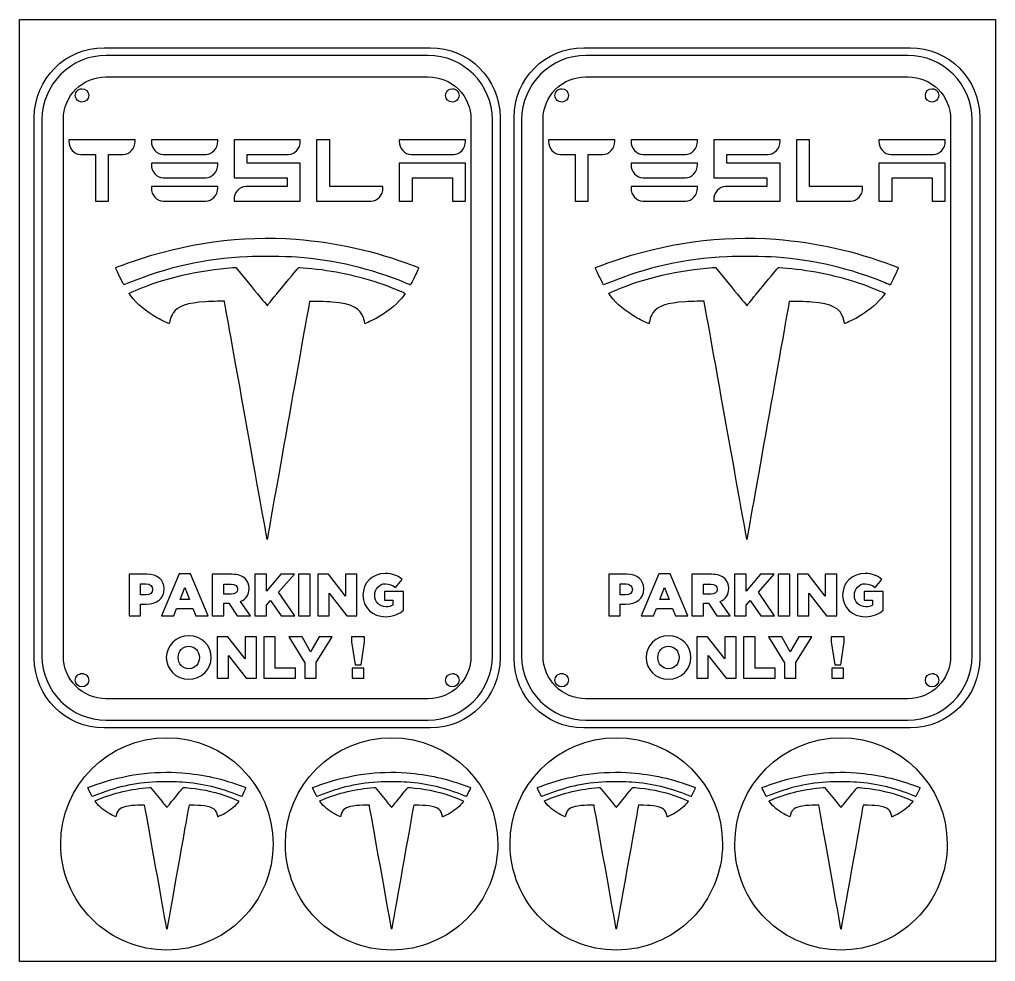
# Model space of a CAD drawing. Header units: millimetres. Extents: x 0 to 624, y 0 to 509.
# Drawn here: x 0 to 299.8, y 0.2 to 289.6 of the extents above; entities that cross this region are included whole.
import ezdxf

# ---------------------------------------------------------------- set-up
doc = ezdxf.new("R2010")
doc.units = ezdxf.units.MM
doc.layers.add('Ebene_1', color=7, linetype='CONTINUOUS')

msp = doc.modelspace()

# ---------------------------------------------------------------- linework, layer by layer
at = {"layer": 'Ebene_1', "color": 7}
for points in [[(0.029626, 289.570354), (299.77037, 289.570354), (299.77037, 0.22963), (0.029626, 0.22963)], [(25.980405, 280.9046)], [(173.307405, 280.9046)], [(26.68153, 271.968846)], [(174.00853, 271.968846)], [(116.659483, 245.404829), (116.659483, 233.803437), (117.040493, 233.803437), (120.686878, 233.803437), (120.686878, 240.979488), (132.986377, 240.979488), (132.986377, 233.803437), (137.01378, 233.803437), (137.01378, 245.404829)], [(263.986483, 245.404829), (263.986483, 233.803437), (264.367493, 233.803437), (268.013878, 233.803437), (268.013878, 240.979488), (280.313377, 240.979488), (280.313377, 233.803437), (284.34078, 233.803437), (284.34078, 245.404829)], [(118.51963, 208.66797)], [(265.84663, 208.66797)], [(43.653987, 106.38388), (47.377681, 106.38388), (48.290351, 108.66556), (53.218769, 108.66556), (54.149693, 106.38388), (57.9464, 106.38388), (52.506887, 119.25253), (49.093501, 119.25253)], [(72.311825, 106.38388), (75.852985, 106.38388), (75.852985, 109.68775), (77.148977, 111.12977), (80.361575, 106.38388), (84.614617, 106.38388), (79.613186, 113.66699), (84.450337, 119.16126), (80.252055, 119.16126), (75.852985, 113.9773), (75.852985, 119.16126), (72.311825, 119.16126)], [(85.709813, 106.38388), (89.269226, 106.38388), (89.269226, 119.16126), (85.709813, 119.16126)], [(91.605652, 106.38388), (95.110305, 106.38388), (95.110305, 113.39319), (100.56807, 106.38388), (103.67115, 106.38388), (103.67115, 119.16126), (100.1665, 119.16126), (100.1665, 112.4075), (94.909518, 119.16126), (91.605652, 119.16126)], [(190.980987, 106.38388), (194.704681, 106.38388), (195.617351, 108.66556), (200.545769, 108.66556), (201.476693, 106.38388), (205.2734, 106.38388), (199.833887, 119.25253), (196.420501, 119.25253)], [(219.638825, 106.38388), (223.179985, 106.38388), (223.179985, 109.68775), (224.475977, 111.12977), (227.688575, 106.38388), (231.941617, 106.38388), (226.940186, 113.66699), (231.777337, 119.16126), (227.579055, 119.16126), (223.179985, 113.9773), (223.179985, 119.16126), (219.638825, 119.16126)], [(233.036813, 106.38388), (236.596226, 106.38388), (236.596226, 119.16126), (233.036813, 119.16126)], [(238.932652, 106.38388), (242.437305, 106.38388), (242.437305, 113.39319), (247.89507, 106.38388), (250.99815, 106.38388), (250.99815, 119.16126), (247.4935, 119.16126), (247.4935, 112.4075), (242.236518, 119.16126), (238.932652, 119.16126)], [(49.330795, 111.42182), (50.772813, 115.05425), (52.196579, 111.42182)], [(196.657795, 111.42182), (198.099813, 115.05425), (199.523579, 111.42182)], [(112.45103, 106.12832)], [(259.77803, 106.12832)], [(60.720895, 87.21781), (64.225548, 87.21781), (64.225548, 94.22712), (69.683314, 87.21781), (72.786393, 87.21781), (72.786393, 99.99519), (69.28174, 99.99519), (69.28174, 93.24143), (64.02476, 99.99519), (60.720895, 99.99519)], [(75.049812, 87.21781), (84.778875, 87.21781), (84.778875, 90.32089), (78.590972, 90.32089), (78.590972, 99.99519), (75.049812, 99.99519)], [(87.608154, 87.21781), (91.167567, 87.21781), (91.167567, 92.05496), (96.022972, 99.99519), (92.061984, 99.99519), (89.415241, 95.34058), (86.786751, 99.99519), (82.752749, 99.99519), (87.608154, 92.0002)], [(103.08704, 91.37959), (104.91238, 91.37959), (105.97107, 98.44365), (105.97107, 99.99519), (102.02834, 99.99519), (102.02834, 98.44365)], [(208.047895, 87.21781), (211.552548, 87.21781), (211.552548, 94.22712), (217.010314, 87.21781), (220.113393, 87.21781), (220.113393, 99.99519), (216.60874, 99.99519), (216.60874, 93.24143), (211.35176, 99.99519), (208.047895, 99.99519)], [(222.376812, 87.21781), (232.105875, 87.21781), (232.105875, 90.32089), (225.917972, 90.32089), (225.917972, 99.99519), (222.376812, 99.99519)], [(234.935154, 87.21781), (238.494567, 87.21781), (238.494567, 92.05496), (243.349972, 99.99519), (239.388984, 99.99519), (236.742241, 95.34058), (234.113751, 99.99519), (230.079749, 99.99519), (234.935154, 92.0002)], [(250.41404, 91.37959), (252.23938, 91.37959), (253.29807, 98.44365), (253.29807, 99.99519), (249.35534, 99.99519), (249.35534, 98.44365)], [(52.014037, 90.1566)], [(102.19262, 87.21781), (105.80679, 87.21781), (105.80679, 90.32089), (102.19262, 90.32089)], [(199.341037, 90.1566)], [(249.51962, 87.21781), (253.13379, 87.21781), (253.13379, 90.32089), (249.51962, 90.32089)], [(51.977527, 86.96225)], [(199.304527, 86.96225)], [(77.911354, 36.35092)], [(146.922624, 36.35092)], [(215.933524, 36.35092)], [(284.945524, 36.35092)]]:
    msp.add_lwpolyline(points, close=True, dxfattribs=at)
for points in [[(25.980405, 280.9046), (126.19822, 280.9046)], [(173.307405, 280.9046), (273.52522, 280.9046)], [(125.49709, 278.556551), (26.68153, 278.556551)], [(272.82409, 278.556551), (174.00853, 278.556551)], [(26.68153, 271.968846), (125.49709, 271.968846)], [(174.00853, 271.968846), (272.82409, 271.968846)], [(4.570367, 93.39971), (4.570367, 259.494562)], [(6.918417, 258.793437), (6.918417, 94.10083)], [(13.506121, 94.10083), (13.506121, 258.793437)], [(138.6725, 258.793437), (138.6725, 94.10083)], [(145.2602, 94.10083), (145.2602, 258.793437)], [(147.60825, 259.494562), (147.60825, 93.39971)], [(151.897367, 93.39971), (151.897367, 259.494562)], [(154.245417, 258.793437), (154.245417, 94.10083)], [(160.833121, 94.10083), (160.833121, 258.793437)], [(285.9995, 258.793437), (285.9995, 94.10083)], [(292.5872, 94.10083), (292.5872, 258.793437)], [(294.93525, 259.494562), (294.93525, 93.39971)], [(15.164831, 252.58088), (15.164831, 252.162222)], [(35.519197, 252.162222), (35.519197, 252.58088), (15.164831, 252.58088)], [(40.537753, 252.58088), (40.537753, 252.162222)], [(60.892119, 252.162143), (60.892119, 252.580801), (40.537753, 252.58088)], [(65.912161, 252.58088), (65.912161, 240.979488), (82.239055, 240.979488), (82.239055, 238.228777), (69.558546, 238.228777)], [(86.26645, 252.162222), (86.26645, 252.58088), (65.912161, 252.58088)], [(91.285075, 252.58088), (91.285075, 233.803437), (91.666085, 233.803437), (107.99298, 233.803437)], [(111.639372, 237.81012), (111.639372, 238.228777), (95.312478, 238.228777), (95.312478, 252.58088), (91.285075, 252.58088)], [(116.659483, 252.58088), (116.659483, 252.162222)], [(137.013894, 252.162143), (137.013894, 252.580801), (116.659483, 252.58088)], [(162.491831, 252.58088), (162.491831, 252.162222)], [(182.846197, 252.162222), (182.846197, 252.58088), (162.491831, 252.58088)], [(187.864753, 252.58088), (187.864753, 252.162222)], [(208.219119, 252.162143), (208.219119, 252.580801), (187.864753, 252.58088)], [(213.239161, 252.58088), (213.239161, 240.979488), (229.566055, 240.979488), (229.566055, 238.228777), (216.885546, 238.228777)], [(233.59345, 252.162222), (233.59345, 252.58088), (213.239161, 252.58088)], [(238.612075, 252.58088), (238.612075, 233.803437), (238.993085, 233.803437), (255.31998, 233.803437)], [(258.966372, 237.81012), (258.966372, 238.228777), (242.639478, 238.228777), (242.639478, 252.58088), (238.612075, 252.58088)], [(263.986483, 252.58088), (263.986483, 252.162222)], [(284.340894, 252.162143), (284.340894, 252.580801), (263.986483, 252.58088)], [(16.217076, 249.31993), (16.2186, 249.318256), (16.220124, 249.316581)], [(41.589997, 249.31993), (41.591521, 249.318256), (41.593045, 249.316581)], [(117.710241, 249.31993), (117.713289, 249.318256), (117.714813, 249.316581)], [(163.544076, 249.31993), (163.5456, 249.318256), (163.547124, 249.316581)], [(188.916997, 249.31993), (188.918521, 249.318256), (188.920045, 249.316581)], [(265.037241, 249.31993), (265.040289, 249.318256), (265.041813, 249.316581)], [(18.811292, 248.15546), (23.328355, 248.15546), (23.328355, 233.803437), (23.709365, 233.803437), (27.35575, 233.803437), (27.35575, 248.155539), (31.872812, 248.155539)], [(44.184214, 248.15546), (57.245726, 248.15546)], [(65.912161, 234.222094), (65.912161, 233.803437), (66.293171, 233.803437), (86.26645, 233.803437), (86.26645, 245.404829), (69.939556, 245.404829), (69.939556, 248.155539), (82.620066, 248.155539)], [(120.305982, 248.15546), (133.367502, 248.15546)], [(166.138292, 248.15546), (170.655355, 248.15546), (170.655355, 233.803437), (171.036365, 233.803437), (174.68275, 233.803437), (174.68275, 248.155539), (179.199812, 248.155539)], [(191.511214, 248.15546), (204.572726, 248.15546)], [(213.239161, 234.222094), (213.239161, 233.803437), (213.620171, 233.803437), (233.59345, 233.803437), (233.59345, 245.404829), (217.266556, 245.404829), (217.266556, 248.155539), (229.947066, 248.155539)], [(267.632982, 248.15546), (280.694502, 248.15546)], [(40.537753, 245.404829), (40.537753, 244.986171)], [(60.892119, 244.986138), (60.892119, 245.404795), (40.537753, 245.404829)], [(187.864753, 245.404829), (187.864753, 244.986171)], [(208.219119, 244.986138), (208.219119, 245.404795), (187.864753, 245.404829)], [(41.589997, 242.14388), (41.591521, 242.142205), (41.593045, 242.138939)], [(44.184214, 240.979454), (57.245726, 240.979454)], [(188.916997, 242.14388), (188.918521, 242.142205), (188.920045, 242.138939)], [(191.511214, 240.979454), (204.572726, 240.979454)], [(40.537753, 238.228777), (40.537753, 237.81012)], [(60.892119, 237.810085), (60.892119, 238.228743), (40.537753, 238.228777)], [(187.864753, 238.228777), (187.864753, 237.81012)], [(208.219119, 237.810085), (208.219119, 238.228743), (187.864753, 238.228777)], [(41.589997, 234.967828), (41.591521, 234.966153), (41.593045, 234.962888)], [(44.184214, 233.803402), (57.245726, 233.803402)], [(188.916997, 234.967828), (188.918521, 234.966153), (188.920045, 234.962888)], [(191.511214, 233.803402), (204.572726, 233.803402)], [(65.542696, 213.35064), (66.439883, 213.40594), (71.25558, 207.53782)], [(212.869696, 213.35064), (213.766883, 213.40594), (218.58258, 207.53782)], [(118.18417, 205.61258), (118.51917, 205.44168), (118.08707, 204.84756)], [(265.51117, 205.61258), (265.84617, 205.44168), (265.41407, 204.84756)], [(76.152853, 130.25181), (76.085173, 129.8673), (76.028458, 130.16628)], [(223.479853, 130.25181), (223.412173, 129.8673), (223.355458, 130.16628)], [(39.145386, 119.16125), (33.669365, 119.16125), (33.669365, 106.38388)], [(65.229511, 119.16125), (59.187635, 119.16125), (59.187632, 106.38388)], [(115.4811, 115.05424), (117.56199, 117.55495)], [(186.472386, 119.16125), (180.996365, 119.16125), (180.996365, 106.38388)], [(212.556511, 119.16125), (206.514635, 119.16125), (206.514632, 106.38388)], [(262.8081, 115.05424), (264.88899, 117.55495)], [(37.210525, 112.80908), (37.210525, 116.18596), (38.871585, 116.18596)], [(40.915966, 114.50665), (40.915966, 114.47015)], [(44.457125, 114.63442), (44.457125, 114.67092)], [(62.728792, 113.02812), (62.728792, 116.09469), (65.046974, 116.09469)], [(66.963581, 114.57966), (66.963581, 114.54316)], [(70.522997, 114.76219), (70.522997, 114.79869)], [(184.537525, 112.80908), (184.537525, 116.18596), (186.198585, 116.18596)], [(188.242966, 114.50665), (188.242966, 114.47015)], [(191.784125, 114.63442), (191.784125, 114.67092)], [(210.055792, 113.02812), (210.055792, 116.09469), (212.373974, 116.09469)], [(214.290581, 114.57966), (214.290581, 114.54316)], [(217.849997, 114.76219), (217.849997, 114.79869)], [(38.889838, 112.80909), (37.210525, 112.80908)], [(65.065227, 113.02813), (62.728792, 113.02812)], [(105.49649, 112.77256), (105.49649, 112.73606)], [(109.12892, 112.71781), (109.12892, 112.75431)], [(118.00007, 108.0997), (118.00007, 113.84952), (112.12247, 113.84952), (112.12247, 111.25754), (114.64144, 111.25754), (114.64144, 109.706)], [(186.216838, 112.80909), (184.537525, 112.80908)], [(212.392227, 113.02813), (210.055792, 113.02812)], [(252.82349, 112.77256), (252.82349, 112.73606)], [(256.45592, 112.71781), (256.45592, 112.75431)], [(265.32707, 108.0997), (265.32707, 113.84952), (259.44947, 113.84952), (259.44947, 111.25754), (261.96844, 111.25754), (261.96844, 109.706)], [(33.669365, 106.38388), (37.210525, 106.38388), (37.210525, 110.03456), (38.962852, 110.03456)], [(59.187632, 106.38388), (62.728792, 106.38388), (62.728792, 110.2536), (64.243824, 110.2536), (64.280334, 110.2536), (66.854063, 106.38388), (70.942825, 106.38388), (67.894507, 110.83771)], [(180.996365, 106.38388), (184.537525, 106.38388), (184.537525, 110.03456), (186.289852, 110.03456)], [(206.514632, 106.38388), (210.055792, 106.38388), (210.055792, 110.2536), (211.570824, 110.2536), (211.607334, 110.2536), (214.181063, 106.38388), (218.269825, 106.38388), (215.221507, 110.83771)], [(45.114248, 93.60649), (45.114248, 93.56999)], [(48.746678, 93.6065), (48.746678, 93.643)], [(55.263142, 93.60649), (55.263142, 93.56999)], [(58.877312, 93.6065), (58.877312, 93.643)], [(192.441248, 93.60649), (192.441248, 93.56999)], [(196.073678, 93.6065), (196.073678, 93.643)], [(202.590142, 93.60649), (202.590142, 93.56999)], [(206.204312, 93.6065), (206.204312, 93.643)], [(125.49709, 80.92542), (26.68153, 80.92542)], [(272.82409, 80.92542), (174.00853, 80.92542)], [(126.19822, 71.98967), (25.980405, 71.98967)], [(26.68153, 74.33772), (125.49709, 74.33772)], [(273.52522, 71.98967), (173.307405, 71.98967)], [(174.00853, 74.33772), (272.82409, 74.33772)], [(39.797295, 53.63999), (40.26505, 53.66879), (42.775736, 50.6094)], [(67.417101, 51.1985), (67.417101, 51.19864)], [(108.808565, 53.63999), (109.27632, 53.66879), (111.787006, 50.6094)], [(136.428371, 51.1985), (136.428371, 51.19864)], [(177.819465, 53.63999), (178.28722, 53.66879), (180.797906, 50.6094)], [(205.439271, 51.1985), (205.439271, 51.19864)], [(246.831465, 53.63999), (247.29922, 53.66879), (249.809906, 50.6094)], [(274.451271, 51.1985), (274.451271, 51.19864)], [(67.242207, 49.60567), (67.416861, 49.51657), (67.191584, 49.20684)], [(136.253477, 49.60567), (136.428131, 49.51657), (136.202854, 49.20684)], [(205.264377, 49.60567), (205.439031, 49.51657), (205.213754, 49.20684)], [(274.276377, 49.60567), (274.451031, 49.51657), (274.225754, 49.20684)], [(45.328954, 10.31593), (45.293654, 10.11546), (45.264102, 10.27137)], [(114.340224, 10.31593), (114.304924, 10.11546), (114.275372, 10.27137)], [(183.351124, 10.31593), (183.315824, 10.11546), (183.286272, 10.27137)], [(252.363124, 10.31593), (252.327824, 10.11546), (252.298272, 10.27137)]]:
    msp.add_lwpolyline(points, dxfattribs=at)
for points in [[(4.570367, 259.494562), (4.570367, 271.355723), (14.119244, 280.9046), (25.980405, 280.9046)], [(126.19822, 280.9046), (138.05938, 280.9046), (147.60825, 271.355723), (147.60825, 259.494562)], [(151.897367, 259.494562), (151.897367, 271.355723), (161.446244, 280.9046), (173.307405, 280.9046)], [(273.52522, 280.9046), (285.38638, 280.9046), (294.93525, 271.355723), (294.93525, 259.494562)], [(26.68153, 278.556551), (15.789741, 278.556551), (6.918417, 269.685227), (6.918417, 258.793437)], [(145.2602, 258.793437), (145.2602, 269.685227), (136.38888, 278.556551), (125.49709, 278.556551)], [(174.00853, 278.556551), (163.116741, 278.556551), (154.245417, 269.685227), (154.245417, 258.793437)], [(292.5872, 258.793437), (292.5872, 269.685227), (283.71588, 278.556551), (272.82409, 278.556551)], [(13.506121, 258.793437), (13.506121, 266.149588), (19.325378, 271.968846), (26.68153, 271.968846)], [(125.49709, 271.968846), (132.85324, 271.968846), (138.6725, 266.149588), (138.6725, 258.793437)], [(160.833121, 258.793437), (160.833121, 266.149588), (166.652378, 271.968846), (174.00853, 271.968846)], [(272.82409, 271.968846), (280.18024, 271.968846), (285.9995, 266.149588), (285.9995, 258.793437)], [(17.153691, 266.262616), (17.153691, 266.808606), (17.370585, 267.332234), (17.756658, 267.718307)], [(17.756658, 267.718307), (18.142731, 268.10438), (18.666359, 268.321274), (19.212349, 268.321274)], [(19.212349, 268.321274), (20.349314, 268.321274), (21.271006, 267.399581), (21.271006, 266.262616)], [(130.90763, 266.262616), (130.90763, 267.399578), (131.829318, 268.32127), (132.96628, 268.321274)], [(132.96628, 268.321274), (133.51227, 268.321275), (134.035899, 268.104381), (134.421972, 267.718308)], [(134.421972, 267.718308), (134.808046, 267.332235), (135.02494, 266.808606), (135.02494, 266.262616)], [(164.480691, 266.262616), (164.480691, 266.808606), (164.697585, 267.332234), (165.083658, 267.718307)], [(165.083658, 267.718307), (165.469731, 268.10438), (165.993359, 268.321274), (166.539349, 268.321274)], [(166.539349, 268.321274), (167.676314, 268.321274), (168.598006, 267.399581), (168.598006, 266.262616)], [(278.23463, 266.262616), (278.23463, 267.399578), (279.156318, 268.32127), (280.29328, 268.321274)], [(280.29328, 268.321274), (280.83927, 268.321275), (281.362899, 268.104381), (281.748972, 267.718308)], [(281.748972, 267.718308), (282.135046, 267.332235), (282.35194, 266.808606), (282.35194, 266.262616)], [(17.756658, 264.806925), (17.370585, 265.192998), (17.153691, 265.716626), (17.153691, 266.262616)], [(19.212349, 264.203958), (18.666359, 264.203958), (18.142731, 264.420852), (17.756658, 264.806925)], [(21.271006, 266.262616), (21.271006, 265.125651), (20.349314, 264.203958), (19.212349, 264.203958)], [(132.96628, 264.203958), (131.829318, 264.203962), (130.90763, 265.125654), (130.90763, 266.262616)], [(134.421972, 264.806924), (134.035899, 264.420851), (133.51227, 264.203957), (132.96628, 264.203958)], [(135.02494, 266.262616), (135.02494, 265.716626), (134.808046, 265.192997), (134.421972, 264.806924)], [(165.083658, 264.806925), (164.697585, 265.192998), (164.480691, 265.716626), (164.480691, 266.262616)], [(166.539349, 264.203958), (165.993359, 264.203958), (165.469731, 264.420852), (165.083658, 264.806925)], [(168.598006, 266.262616), (168.598006, 265.125651), (167.676314, 264.203958), (166.539349, 264.203958)], [(280.29328, 264.203958), (279.156318, 264.203962), (278.23463, 265.125654), (278.23463, 266.262616)], [(281.748972, 264.806924), (281.362899, 264.420851), (280.83927, 264.203957), (280.29328, 264.203958)], [(282.35194, 266.262616), (282.35194, 265.716626), (282.135046, 265.192997), (281.748972, 264.806924)], [(15.164831, 252.162222), (15.164831, 251.074341), (15.526037, 250.099771), (16.217076, 249.31993)], [(34.434216, 249.311753), (35.146874, 250.074221), (35.519197, 251.054873), (35.519197, 252.162222)], [(40.537753, 252.162222), (40.537753, 251.074341), (40.898959, 250.099771), (41.589997, 249.31993)], [(59.808616, 249.311674), (60.521281, 250.074143), (60.892119, 251.054794), (60.892119, 252.162143)], [(85.18147, 249.311753), (85.894127, 250.074222), (86.26645, 251.054874), (86.26645, 252.162222)], [(116.659483, 252.162222), (116.659483, 251.074341), (117.019202, 250.099771), (117.710241, 249.31993)], [(135.928906, 249.311674), (136.641563, 250.074143), (137.013894, 251.054795), (137.013894, 252.162143)], [(162.491831, 252.162222), (162.491831, 251.074341), (162.853037, 250.099771), (163.544076, 249.31993)], [(181.761216, 249.311753), (182.473874, 250.074221), (182.846197, 251.054873), (182.846197, 252.162222)], [(187.864753, 252.162222), (187.864753, 251.074341), (188.225959, 250.099771), (188.916997, 249.31993)], [(207.135616, 249.311674), (207.848281, 250.074143), (208.219119, 251.054794), (208.219119, 252.162143)], [(232.50847, 249.311753), (233.221127, 250.074222), (233.59345, 251.054874), (233.59345, 252.162222)], [(263.986483, 252.162222), (263.986483, 251.074341), (264.346202, 250.099771), (265.037241, 249.31993)], [(283.255906, 249.311674), (283.968563, 250.074143), (284.340894, 251.054795), (284.340894, 252.162143)], [(16.220124, 249.316581), (16.914934, 248.553121), (17.805874, 248.15546), (18.811292, 248.15546)], [(31.872812, 248.155539), (32.847567, 248.155539), (33.725697, 248.553715), (34.434216, 249.311753)], [(41.593045, 249.316581), (42.287849, 248.553121), (43.178788, 248.15546), (44.184214, 248.15546)], [(57.245726, 248.15546), (58.220481, 248.15546), (59.100104, 248.553636), (59.808616, 249.311674)], [(82.620066, 248.155539), (83.59482, 248.155539), (84.47295, 248.553715), (85.18147, 249.311753)], [(117.714813, 249.316581), (118.409624, 248.553121), (119.300564, 248.15546), (120.305982, 248.15546)], [(133.367502, 248.15546), (134.342256, 248.15546), (135.220386, 248.553636), (135.928906, 249.311674)], [(163.547124, 249.316581), (164.241934, 248.553121), (165.132874, 248.15546), (166.138292, 248.15546)], [(179.199812, 248.155539), (180.174567, 248.155539), (181.052697, 248.553715), (181.761216, 249.311753)], [(188.920045, 249.316581), (189.614849, 248.553121), (190.505788, 248.15546), (191.511214, 248.15546)], [(204.572726, 248.15546), (205.547481, 248.15546), (206.427104, 248.553636), (207.135616, 249.311674)], [(229.947066, 248.155539), (230.92182, 248.155539), (231.79995, 248.553715), (232.50847, 249.311753)], [(265.041813, 249.316581), (265.736624, 248.553121), (266.627564, 248.15546), (267.632982, 248.15546)], [(280.694502, 248.15546), (281.669256, 248.15546), (282.547386, 248.553636), (283.255906, 249.311674)], [(40.537753, 244.986171), (40.537753, 243.89829), (40.898959, 242.92372), (41.589997, 242.14388)], [(59.808616, 242.135669), (60.521281, 242.898137), (60.892119, 243.878789), (60.892119, 244.986138)], [(187.864753, 244.986171), (187.864753, 243.89829), (188.225959, 242.92372), (188.916997, 242.14388)], [(207.135616, 242.135669), (207.848281, 242.898137), (208.219119, 243.878789), (208.219119, 244.986138)], [(41.593045, 242.138939), (42.287849, 241.37548), (43.178788, 240.979454), (44.184214, 240.979454)], [(57.245726, 240.979454), (58.220481, 240.979454), (59.100104, 241.37763), (59.808616, 242.135669)], [(188.920045, 242.138939), (189.614849, 241.37548), (190.505788, 240.979454), (191.511214, 240.979454)], [(204.572726, 240.979454), (205.547481, 240.979454), (206.427104, 241.37763), (207.135616, 242.135669)], [(40.537753, 237.81012), (40.537753, 236.722239), (40.898959, 235.747669), (41.589997, 234.967828)], [(59.808616, 234.959616), (60.521281, 235.722085), (60.892119, 236.702736), (60.892119, 237.810085)], [(66.967377, 237.041491), (66.273785, 236.279364), (65.912161, 235.309975), (65.912161, 234.222094)], [(69.558546, 238.228777), (68.566097, 238.228777), (67.676285, 237.820445), (66.967377, 237.041491)], [(110.55587, 234.959651), (111.268527, 235.72212), (111.639372, 236.702771), (111.639372, 237.81012)], [(187.864753, 237.81012), (187.864753, 236.722239), (188.225959, 235.747669), (188.916997, 234.967828)], [(207.135616, 234.959616), (207.848281, 235.722085), (208.219119, 236.702736), (208.219119, 237.810085)], [(214.294377, 237.041491), (213.600785, 236.279364), (213.239161, 235.309975), (213.239161, 234.222094)], [(216.885546, 238.228777), (215.893097, 238.228777), (215.003285, 237.820445), (214.294377, 237.041491)], [(257.88287, 234.959651), (258.595527, 235.72212), (258.966372, 236.702771), (258.966372, 237.81012)], [(41.593045, 234.962888), (42.287849, 234.199427), (43.178788, 233.803402), (44.184214, 233.803402)], [(57.245726, 233.803402), (58.220481, 233.803402), (59.100104, 234.201578), (59.808616, 234.959616)], [(107.99298, 233.803437), (108.967734, 233.803437), (109.847358, 234.201613), (110.55587, 234.959651)], [(188.920045, 234.962888), (189.614849, 234.199427), (190.505788, 233.803402), (191.511214, 233.803402)], [(204.572726, 233.803402), (205.547481, 233.803402), (206.427104, 234.201578), (207.135616, 234.959616)], [(255.31998, 233.803437), (256.294734, 233.803437), (257.174358, 234.201613), (257.88287, 234.959651)], [(34.397377, 215.16755), (50.813648, 220.93699), (68.345789, 223.32785), (84.939094, 222.05993)], [(84.939094, 222.05993), (97.349878, 221.11159), (109.04646, 218.49367), (120.9528, 213.99934)], [(181.724377, 215.16755), (198.140648, 220.93699), (215.672789, 223.32785), (232.266094, 222.05993)], [(232.266094, 222.05993), (244.676878, 221.11159), (256.37346, 218.49367), (268.2798, 213.99934)], [(69.977082, 216.72332), (57.021176, 216.08452), (45.101498, 213.44419), (33.645994, 208.67562)], [(85.152706, 216.54981), (81.436363, 216.81938), (73.715669, 216.90766), (69.977082, 216.72332)], [(118.51963, 208.66797), (108.31442, 212.97197), (96.720087, 215.71075), (85.152706, 216.54981)], [(217.304082, 216.72332), (204.348176, 216.08452), (192.428498, 213.44419), (180.972994, 208.67562)], [(232.479706, 216.54981), (228.763363, 216.81938), (221.042669, 216.90766), (217.304082, 216.72332)], [(265.84663, 208.66797), (255.64142, 212.97197), (244.047087, 215.71075), (232.479706, 216.54981)], [(31.003793, 210.15724), (29.986257, 212.21033), (29.512057, 213.27684), (29.584544, 213.34934)], [(29.584544, 213.34934), (29.658714, 213.42354), (32.646242, 214.55213), (34.397377, 215.16755)], [(35.679077, 206.36434), (44.294303, 210.11234), (55.492819, 212.73213), (65.542696, 213.35064)], [(80.913458, 207.55554), (83.505037, 210.71369), (85.665004, 213.32211), (85.713367, 213.352)], [(85.713367, 213.352), (85.814296, 213.4144), (87.96961, 213.2754), (89.852269, 213.08506)], [(89.852269, 213.08506), (97.791733, 212.28251), (105.7657, 210.44532), (113.00832, 207.74992)], [(122.59839, 213.35711), (122.69569, 213.25981), (120.31501, 208.28995), (120.0738, 208.08687)], [(120.9528, 213.99934), (121.83925, 213.66473), (122.57978, 213.37573), (122.59839, 213.35711)], [(178.330793, 210.15724), (177.313257, 212.21033), (176.839057, 213.27684), (176.911544, 213.34934)], [(176.911544, 213.34934), (176.985714, 213.42354), (179.973242, 214.55213), (181.724377, 215.16755)], [(183.006077, 206.36434), (191.621303, 210.11234), (202.819819, 212.73213), (212.869696, 213.35064)], [(228.240458, 207.55554), (230.832037, 210.71369), (232.992004, 213.32211), (233.040367, 213.352)], [(233.040367, 213.352), (233.141296, 213.4144), (235.29661, 213.2754), (237.179269, 213.08506)], [(237.179269, 213.08506), (245.118733, 212.28251), (253.0927, 210.44532), (260.33532, 207.74992)], [(269.92539, 213.35711), (270.02269, 213.25981), (267.64201, 208.28995), (267.4008, 208.08687)], [(268.2798, 213.99934), (269.16625, 213.66473), (269.90678, 213.37573), (269.92539, 213.35711)], [(32.101827, 208.12017), (32.041797, 208.14337), (31.547646, 209.0599), (31.003793, 210.15724)], [(179.428827, 208.12017), (179.368797, 208.14337), (178.874646, 209.0599), (178.330793, 210.15724)], [(33.645994, 208.67562), (32.856747, 208.34707), (32.161885, 208.09713), (32.101827, 208.12017)], [(71.25558, 207.53782), (73.904205, 204.31037), (76.100585, 201.70205), (76.136387, 201.74157)], [(76.136387, 201.74157), (76.172137, 201.78097), (78.321893, 204.39737), (80.913458, 207.55554)], [(113.00832, 207.74992), (114.71761, 207.1138), (117.46709, 205.97841), (118.18417, 205.61258)], [(120.0738, 208.08687), (120.0415, 208.05957), (119.34204, 208.32113), (118.51963, 208.66797)], [(180.972994, 208.67562), (180.183747, 208.34707), (179.488885, 208.09713), (179.428827, 208.12017)], [(218.58258, 207.53782), (221.231205, 204.31037), (223.427585, 201.70205), (223.463387, 201.74157)], [(223.463387, 201.74157), (223.499137, 201.78097), (225.648893, 204.39737), (228.240458, 207.55554)], [(260.33532, 207.74992), (262.04461, 207.1138), (264.79409, 205.97841), (265.51117, 205.61258)], [(267.4008, 208.08687), (267.3685, 208.05957), (266.66904, 208.32113), (265.84663, 208.66797)], [(33.671085, 205.43713), (33.671085, 205.47413), (33.815279, 205.56404), (33.991504, 205.63698)], [(34.177419, 204.69796), (33.89893, 205.06754), (33.671085, 205.40017), (33.671085, 205.43713)], [(33.991504, 205.63698), (34.16773, 205.70998), (34.927154, 206.03721), (35.679077, 206.36434)], [(42.408724, 197.88257), (38.859446, 199.8752), (36.072981, 202.18234), (34.177419, 204.69796)], [(118.08707, 204.84756), (116.40771, 202.53866), (113.77501, 200.26969), (110.5147, 198.32132)], [(180.998085, 205.43713), (180.998085, 205.47413), (181.142279, 205.56404), (181.318504, 205.63698)], [(181.504419, 204.69796), (181.22593, 205.06754), (180.998085, 205.40017), (180.998085, 205.43713)], [(181.318504, 205.63698), (181.49473, 205.70998), (182.254154, 206.03721), (183.006077, 206.36434)], [(189.735724, 197.88257), (186.186446, 199.8752), (183.399981, 202.18234), (181.504419, 204.69796)], [(265.41407, 204.84756), (263.73471, 202.53866), (261.10201, 200.26969), (257.8417, 198.32132)], [(57.254377, 202.87442), (51.555335, 202.53455), (48.624154, 201.53655), (47.207442, 199.45363)], [(62.979299, 203.01918), (62.979299, 203.08488), (59.169411, 202.98858), (57.254377, 202.87442)], [(76.028458, 130.16628), (75.878549, 130.9569), (62.979299, 202.97287), (62.979299, 203.01918)], [(89.117593, 202.98028), (89.082083, 202.94138), (78.405981, 143.05177), (76.152853, 130.25181)], [(96.047159, 202.79882), (94.717408, 202.91166), (89.187075, 203.05648), (89.117593, 202.98028)], [(105.73021, 197.7524), (104.82596, 200.88817), (102.15421, 202.28057), (96.047159, 202.79882)], [(204.581377, 202.87442), (198.882335, 202.53455), (195.951154, 201.53655), (194.534442, 199.45363)], [(210.306299, 203.01918), (210.306299, 203.08488), (206.496411, 202.98858), (204.581377, 202.87442)], [(223.355458, 130.16628), (223.205549, 130.9569), (210.306299, 202.97287), (210.306299, 203.01918)], [(236.444593, 202.98028), (236.409083, 202.94138), (225.732981, 143.05177), (223.479853, 130.25181)], [(243.374159, 202.79882), (242.044408, 202.91166), (236.514075, 203.05648), (236.444593, 202.98028)], [(253.05721, 197.7524), (252.15296, 200.88817), (249.48121, 202.28057), (243.374159, 202.79882)], [(46.033143, 196.16039), (45.963743, 196.09089), (43.595365, 197.21637), (42.408724, 197.88257)], [(47.207442, 199.45363), (46.685106, 198.68569), (46.467051, 198.13812), (46.239073, 197.02226)], [(110.5147, 198.32132), (109.61805, 197.78547), (106.64983, 196.29569), (106.24511, 196.17834)], [(193.360143, 196.16039), (193.290743, 196.09089), (190.922365, 197.21637), (189.735724, 197.88257)], [(194.534442, 199.45363), (194.012106, 198.68569), (193.794051, 198.13812), (193.566073, 197.02226)], [(257.8417, 198.32132), (256.94505, 197.78547), (253.97683, 196.29569), (253.57211, 196.17834)], [(46.239073, 197.02226), (46.146463, 196.56888), (46.053784, 196.18103), (46.033143, 196.16039)], [(106.00015, 196.57672), (105.96655, 196.82515), (105.84504, 197.3542), (105.73021, 197.7524)], [(106.24511, 196.17834), (106.0781, 196.12994), (106.05571, 196.16624), (106.00015, 196.57672)], [(193.566073, 197.02226), (193.473463, 196.56888), (193.380784, 196.18103), (193.360143, 196.16039)], [(253.32715, 196.57672), (253.29355, 196.82515), (253.17204, 197.3542), (253.05721, 197.7524)], [(253.57211, 196.17834), (253.4051, 196.12994), (253.38271, 196.16624), (253.32715, 196.57672)], [(44.457125, 114.67092), (44.457125, 117.50019), (42.376238, 119.16125), (39.145386, 119.16125)], [(69.391286, 117.77399), (68.533376, 118.65016), (67.182625, 119.16125), (65.229511, 119.16125)], [(70.522997, 114.79869), (70.522997, 116.05817), (70.139676, 117.04386), (69.391286, 117.77399)], [(112.37802, 119.4168), (108.41703, 119.4168), (105.49649, 116.49626), (105.49649, 112.77256)], [(117.56199, 117.55495), (116.21124, 118.72317), (114.62319, 119.4168), (112.37802, 119.4168)], [(191.784125, 114.67092), (191.784125, 117.50019), (189.703238, 119.16125), (186.472386, 119.16125)], [(216.718286, 117.77399), (215.860376, 118.65016), (214.509625, 119.16125), (212.556511, 119.16125)], [(217.849997, 114.79869), (217.849997, 116.05817), (217.466676, 117.04386), (216.718286, 117.77399)], [(259.70502, 119.4168), (255.74403, 119.4168), (252.82349, 116.49626), (252.82349, 112.77256)], [(264.88899, 117.55495), (263.53824, 118.72317), (261.95019, 119.4168), (259.70502, 119.4168)], [(38.871585, 116.18596), (40.149323, 116.18596), (40.915966, 115.60185), (40.915966, 114.50665)], [(40.915966, 114.47015), (40.915966, 113.46621), (40.149323, 112.80909), (38.889838, 112.80909)], [(38.962852, 110.03456), (42.138943, 110.03456), (44.457125, 111.62261), (44.457125, 114.63442)], [(65.046974, 116.09469), (66.233445, 116.09469), (66.963581, 115.5836), (66.963581, 114.57966)], [(66.963581, 114.54316), (66.963581, 113.61224), (66.269952, 113.02813), (65.065227, 113.02813)], [(67.894507, 110.83771), (69.482553, 111.51309), (70.522997, 112.80908), (70.522997, 114.76219)], [(109.12892, 112.75431), (109.12892, 114.70742), (110.55268, 116.25896), (112.39627, 116.25896)], [(112.39627, 116.25896), (113.65576, 116.25896), (114.56843, 115.82088), (115.4811, 115.05424)], [(186.198585, 116.18596), (187.476323, 116.18596), (188.242966, 115.60185), (188.242966, 114.50665)], [(188.242966, 114.47015), (188.242966, 113.46621), (187.476323, 112.80909), (186.216838, 112.80909)], [(186.289852, 110.03456), (189.465943, 110.03456), (191.784125, 111.62261), (191.784125, 114.63442)], [(212.373974, 116.09469), (213.560445, 116.09469), (214.290581, 115.5836), (214.290581, 114.57966)], [(214.290581, 114.54316), (214.290581, 113.61224), (213.596952, 113.02813), (212.392227, 113.02813)], [(215.221507, 110.83771), (216.809553, 111.51309), (217.849997, 112.80908), (217.849997, 114.76219)], [(256.45592, 112.75431), (256.45592, 114.70742), (257.87968, 116.25896), (259.72327, 116.25896)], [(259.72327, 116.25896), (260.98276, 116.25896), (261.89543, 115.82088), (262.8081, 115.05424)], [(105.49649, 112.73606), (105.49649, 108.86634), (108.47179, 106.12832), (112.45103, 106.12832)], [(112.59706, 109.17665), (110.57093, 109.17665), (109.12892, 110.65518), (109.12892, 112.71781)], [(252.82349, 112.73606), (252.82349, 108.86634), (255.79879, 106.12832), (259.77803, 106.12832)], [(259.92406, 109.17665), (257.89793, 109.17665), (256.45592, 110.65518), (256.45592, 112.71781)], [(112.45103, 106.12833), (114.76922, 106.12833), (116.64932, 106.98624), (118.00007, 108.0997)], [(114.64144, 109.706), (114.11209, 109.35919), (113.45497, 109.17665), (112.59706, 109.17665)], [(259.77803, 106.12833), (262.09622, 106.12833), (263.97632, 106.98624), (265.32707, 108.0997)], [(261.96844, 109.706), (261.43909, 109.35919), (260.78197, 109.17665), (259.92406, 109.17665)], [(52.014034, 100.25073), (48.071299, 100.25073), (45.114248, 97.27543), (45.114248, 93.60649)], [(58.877312, 93.643), (58.877312, 97.31193), (55.956768, 100.25073), (52.014034, 100.25073)], [(199.341034, 100.25073), (195.398299, 100.25073), (192.441248, 97.27543), (192.441248, 93.60649)], [(206.204312, 93.643), (206.204312, 97.31193), (203.283768, 100.25073), (199.341034, 100.25073)], [(48.746678, 93.643), (48.746678, 95.48659), (50.042669, 97.05639), (51.97753, 97.05639)], [(51.97753, 97.05639), (53.930644, 97.05639), (55.263142, 95.45009), (55.263142, 93.60649)], [(196.073678, 93.643), (196.073678, 95.48659), (197.369669, 97.05639), (199.30453, 97.05639)], [(199.30453, 97.05639), (201.257644, 97.05639), (202.590142, 95.45009), (202.590142, 93.60649)], [(25.980405, 71.98967), (14.119244, 71.98967), (4.570367, 81.53854), (4.570367, 93.39971)], [(6.918417, 94.10083), (6.918417, 83.20904), (15.789741, 74.33772), (26.68153, 74.33772)], [(26.68153, 80.92542), (19.325378, 80.92542), (13.506121, 86.74468), (13.506121, 94.10083)], [(45.114248, 93.56999), (45.114248, 89.90105), (48.034792, 86.96225), (51.977527, 86.96225)], [(52.014037, 90.15661), (50.079176, 90.15661), (48.746678, 91.76291), (48.746678, 93.6065)], [(51.977527, 86.96226), (55.920261, 86.96226), (58.877312, 89.93757), (58.877312, 93.6065)], [(55.263142, 93.56999), (55.263142, 91.72639), (53.967151, 90.1566), (52.014037, 90.1566)], [(125.49709, 74.33772), (136.38888, 74.33772), (145.2602, 83.20904), (145.2602, 94.10083)], [(138.6725, 94.10083), (138.6725, 86.74468), (132.85324, 80.92542), (125.49709, 80.92542)], [(147.60825, 93.39971), (147.60825, 81.53854), (138.05938, 71.98967), (126.19822, 71.98967)], [(173.307405, 71.98967), (161.446244, 71.98967), (151.897367, 81.53854), (151.897367, 93.39971)], [(154.245417, 94.10083), (154.245417, 83.20904), (163.116741, 74.33772), (174.00853, 74.33772)], [(174.00853, 80.92542), (166.652378, 80.92542), (160.833121, 86.74468), (160.833121, 94.10083)], [(192.441248, 93.56999), (192.441248, 89.90105), (195.361792, 86.96225), (199.304527, 86.96225)], [(199.341037, 90.15661), (197.406176, 90.15661), (196.073678, 91.76291), (196.073678, 93.6065)], [(199.304527, 86.96226), (203.247261, 86.96226), (206.204312, 89.93757), (206.204312, 93.6065)], [(202.590142, 93.56999), (202.590142, 91.72639), (201.294151, 90.1566), (199.341037, 90.1566)], [(272.82409, 74.33772), (283.71588, 74.33772), (292.5872, 83.20904), (292.5872, 94.10083)], [(285.9995, 94.10083), (285.9995, 86.74468), (280.18024, 80.92542), (272.82409, 80.92542)], [(294.93525, 93.39971), (294.93525, 81.53854), (285.38638, 71.98967), (273.52522, 71.98967)], [(17.153691, 86.63164), (17.15369, 87.17763), (17.370584, 87.701259), (17.756657, 88.087332)], [(17.756657, 88.087332), (18.14273, 88.473406), (18.666359, 88.6903), (19.212349, 88.6903)], [(19.212349, 88.6903), (19.758339, 88.6903), (20.281967, 88.473406), (20.66804, 88.087332)], [(20.66804, 88.087332), (21.054113, 87.701258), (21.271007, 87.17763), (21.271006, 86.63164)], [(130.90763, 86.63164), (130.907629, 87.768603), (131.829317, 88.690296), (132.96628, 88.6903)], [(132.96628, 88.6903), (133.512271, 88.690301), (134.035899, 88.473407), (134.421973, 88.087333)], [(134.421973, 88.087333), (134.808047, 87.701259), (135.024941, 87.177631), (135.02494, 86.63164)], [(164.480691, 86.63164), (164.48069, 87.17763), (164.697584, 87.701259), (165.083657, 88.087332)], [(165.083657, 88.087332), (165.46973, 88.473406), (165.993359, 88.6903), (166.539349, 88.6903)], [(166.539349, 88.6903), (167.085339, 88.6903), (167.608967, 88.473406), (167.99504, 88.087332)], [(167.99504, 88.087332), (168.381113, 87.701258), (168.598007, 87.17763), (168.598006, 86.63164)], [(278.23463, 86.63164), (278.234629, 87.768603), (279.156317, 88.690296), (280.29328, 88.6903)], [(280.29328, 88.6903), (280.839271, 88.690301), (281.362899, 88.473407), (281.748973, 88.087333)], [(281.748973, 88.087333), (282.135047, 87.701259), (282.351941, 87.177631), (282.35194, 86.63164)], [(19.212349, 84.57299), (18.075387, 84.57299), (17.153695, 85.494678), (17.153691, 86.63164)], [(21.271006, 86.63164), (21.271002, 85.494678), (20.349311, 84.57299), (19.212349, 84.57299)], [(132.96628, 84.57299), (131.829321, 84.572994), (130.907634, 85.494681), (130.90763, 86.63164)], [(135.02494, 86.63164), (135.024936, 85.494677), (134.103243, 84.572989), (132.96628, 84.57299)], [(166.539349, 84.57299), (165.402387, 84.57299), (164.480695, 85.494678), (164.480691, 86.63164)], [(168.598006, 86.63164), (168.598002, 85.494678), (167.676311, 84.57299), (166.539349, 84.57299)], [(280.29328, 84.57299), (279.156321, 84.572994), (278.234634, 85.494681), (278.23463, 86.63164)], [(282.35194, 86.63164), (282.351936, 85.494677), (281.430243, 84.572989), (280.29328, 84.57299)], [(12.680306, 36.35092), (12.680308, 54.363975), (27.282775, 68.96644), (45.29583, 68.96644)], [(45.29583, 68.96644), (63.308885, 68.96644), (77.911352, 54.363975), (77.911354, 36.35092)], [(81.691576, 36.35092), (81.691578, 54.363975), (96.294045, 68.96644), (114.3071, 68.96644)], [(114.3071, 68.96644), (132.320155, 68.96644), (146.922622, 54.363975), (146.922624, 36.35092)], [(150.702476, 36.35092), (150.702478, 54.363975), (165.304945, 68.96644), (183.318, 68.96644)], [(183.318, 68.96644), (201.331055, 68.96644), (215.933522, 54.363975), (215.933524, 36.35092)], [(219.714476, 36.35092), (219.714478, 54.363975), (234.316945, 68.96644), (252.33, 68.96644)], [(252.33, 68.96644), (270.343055, 68.96644), (284.945522, 54.363975), (284.945524, 36.35092)], [(23.559515, 54.58709), (32.118226, 57.59501), (41.258701, 58.8415), (49.909711, 58.18047)], [(49.909711, 58.18047), (56.380139, 57.68605), (62.478214, 56.32118), (68.685647, 53.97804)], [(92.570785, 54.58709), (101.129496, 57.59501), (110.269971, 58.8415), (118.920981, 58.18047)], [(118.920981, 58.18047), (125.391409, 57.68605), (131.489484, 56.32118), (137.696917, 53.97804)], [(161.581685, 54.58709), (170.140396, 57.59501), (179.280871, 58.8415), (187.931881, 58.18047)], [(187.931881, 58.18047), (194.402309, 57.68605), (200.500384, 56.32118), (206.707817, 53.97804)], [(230.593685, 54.58709), (239.152396, 57.59501), (248.292871, 58.8415), (256.943881, 58.18047)], [(256.943881, 58.18047), (263.414309, 57.68605), (269.512384, 56.32118), (275.719817, 53.97804)], [(21.050323, 53.63916), (21.089003, 53.67796), (22.646555, 54.26625), (23.559515, 54.58709)], [(42.109189, 55.39819), (35.354556, 55.06516), (29.140167, 53.68861), (23.167781, 51.20249)], [(50.021079, 55.30789), (48.083544, 55.44843), (44.058317, 55.49446), (42.109189, 55.39819)], [(67.417101, 51.19864), (62.09656, 53.44256), (56.051794, 54.87043), (50.021079, 55.30789)], [(68.685647, 53.97804), (69.147801, 53.80358), (69.533881, 53.65291), (69.543583, 53.64321)], [(90.061593, 53.63916), (90.100273, 53.67796), (91.657825, 54.26625), (92.570785, 54.58709)], [(111.120459, 55.39819), (104.365826, 55.06516), (98.151437, 53.68861), (92.179051, 51.20249)], [(119.032349, 55.30789), (117.094814, 55.44843), (113.069587, 55.49446), (111.120459, 55.39819)], [(136.428371, 51.19864), (131.10783, 53.44256), (125.063064, 54.87043), (119.032349, 55.30789)], [(137.696917, 53.97804), (138.159071, 53.80358), (138.545151, 53.65291), (138.554853, 53.64321)], [(159.072493, 53.63916), (159.111173, 53.67796), (160.668725, 54.26625), (161.581685, 54.58709)], [(180.131359, 55.39819), (173.376726, 55.06516), (167.162337, 53.68861), (161.189951, 51.20249)], [(188.043249, 55.30789), (186.105714, 55.44843), (182.080487, 55.49446), (180.131359, 55.39819)], [(205.439271, 51.19864), (200.11873, 53.44256), (194.073964, 54.87043), (188.043249, 55.30789)], [(206.707817, 53.97804), (207.169971, 53.80358), (207.556051, 53.65291), (207.565753, 53.64321)], [(228.084493, 53.63916), (228.123173, 53.67796), (229.680725, 54.26625), (230.593685, 54.58709)], [(249.143359, 55.39819), (242.388726, 55.06516), (236.174337, 53.68861), (230.201951, 51.20249)], [(257.055249, 55.30789), (255.117714, 55.44843), (251.092487, 55.49446), (249.143359, 55.39819)], [(274.451271, 51.19864), (269.13073, 53.44256), (263.085964, 54.87043), (257.055249, 55.30789)], [(275.719817, 53.97804), (276.181971, 53.80358), (276.568051, 53.65291), (276.577753, 53.64321)], [(21.790257, 51.97493), (21.259756, 53.04533), (21.012529, 53.60136), (21.050323, 53.63916)], [(22.362719, 50.91291), (22.331429, 50.92471), (22.073795, 51.40284), (21.790257, 51.97493)], [(23.167781, 51.20249), (22.7563, 51.03119), (22.394032, 50.90088), (22.362719, 50.91291)], [(24.227739, 49.99767), (28.719334, 51.95169), (34.557738, 53.31754), (39.797295, 53.63999)], [(47.810922, 50.61865), (49.162058, 52.26516), (50.288169, 53.62508), (50.313381, 53.64066)], [(50.313381, 53.64066), (50.365991, 53.67316), (51.489685, 53.60076), (52.47122, 53.50148)], [(52.47122, 53.50148), (56.610504, 53.08308), (60.767771, 52.12524), (64.543749, 50.71998)], [(68.227375, 50.89554), (68.210535, 50.88134), (67.845868, 51.01771), (67.417101, 51.1985)], [(69.543583, 53.64321), (69.594323, 53.59251), (68.353131, 51.00143), (68.227375, 50.89554)], [(90.801527, 51.97493), (90.271026, 53.04533), (90.023799, 53.60136), (90.061593, 53.63916)], [(91.373989, 50.91291), (91.342699, 50.92471), (91.085065, 51.40284), (90.801527, 51.97493)], [(92.179051, 51.20249), (91.76757, 51.03119), (91.405302, 50.90088), (91.373989, 50.91291)], [(93.239009, 49.99767), (97.730604, 51.95169), (103.569008, 53.31754), (108.808565, 53.63999)], [(116.822192, 50.61865), (118.173328, 52.26516), (119.299439, 53.62508), (119.324651, 53.64066)], [(119.324651, 53.64066), (119.377261, 53.67316), (120.500955, 53.60076), (121.48249, 53.50148)], [(121.48249, 53.50148), (125.621774, 53.08308), (129.779041, 52.12524), (133.555019, 50.71998)], [(137.238645, 50.89554), (137.221805, 50.88134), (136.857138, 51.01771), (136.428371, 51.1985)], [(138.554853, 53.64321), (138.605593, 53.59251), (137.364401, 51.00143), (137.238645, 50.89554)], [(159.812427, 51.97493), (159.281926, 53.04533), (159.034699, 53.60136), (159.072493, 53.63916)], [(160.384889, 50.91291), (160.353599, 50.92471), (160.095965, 51.40284), (159.812427, 51.97493)], [(161.189951, 51.20249), (160.77847, 51.03119), (160.416202, 50.90088), (160.384889, 50.91291)], [(162.249909, 49.99767), (166.741504, 51.95169), (172.579908, 53.31754), (177.819465, 53.63999)], [(185.833092, 50.61865), (187.184228, 52.26516), (188.310339, 53.62508), (188.335551, 53.64066)], [(188.335551, 53.64066), (188.388161, 53.67316), (189.511855, 53.60076), (190.49339, 53.50148)], [(190.49339, 53.50148), (194.632674, 53.08308), (198.789941, 52.12524), (202.565919, 50.71998)], [(206.249545, 50.89554), (206.232705, 50.88134), (205.868038, 51.01771), (205.439271, 51.1985)], [(207.565753, 53.64321), (207.616493, 53.59251), (206.375301, 51.00143), (206.249545, 50.89554)], [(228.824427, 51.97493), (228.293926, 53.04533), (228.046699, 53.60136), (228.084493, 53.63916)], [(229.396889, 50.91291), (229.365599, 50.92471), (229.107965, 51.40284), (228.824427, 51.97493)], [(230.201951, 51.20249), (229.79047, 51.03119), (229.428202, 50.90088), (229.396889, 50.91291)], [(231.261909, 49.99767), (235.753504, 51.95169), (241.591908, 53.31754), (246.831465, 53.63999)], [(254.845092, 50.61865), (256.196228, 52.26516), (257.322339, 53.62508), (257.347551, 53.64066)], [(257.347551, 53.64066), (257.400161, 53.67316), (258.523855, 53.60076), (259.50539, 53.50148)], [(259.50539, 53.50148), (263.644674, 53.08308), (267.801941, 52.12524), (271.577919, 50.71998)], [(275.261545, 50.89554), (275.244705, 50.88134), (274.880038, 51.01771), (274.451271, 51.1985)], [(276.577753, 53.64321), (276.628493, 53.59251), (275.387301, 51.00143), (275.261545, 50.89554)], [(23.180863, 49.51422), (23.180863, 49.53352), (23.256043, 49.58052), (23.347914, 49.61843)], [(23.444839, 49.12884), (23.299648, 49.32153), (23.180863, 49.49495), (23.180863, 49.51422)], [(23.347914, 49.61843), (23.439784, 49.65643), (23.83572, 49.8271), (24.227739, 49.99767)], [(27.736277, 45.57561), (25.885841, 46.61448), (24.4331, 47.81732), (23.444839, 49.12884)], [(35.476136, 48.17813), (32.50491, 48.00095), (30.976725, 47.48062), (30.238115, 46.39468)], [(38.460852, 48.25363), (38.460852, 48.28793), (36.474546, 48.23773), (35.476136, 48.17813)], [(45.264102, 10.27137), (45.185952, 10.68357), (38.460852, 48.22947), (38.460852, 48.25363)], [(42.775736, 50.6094), (44.156614, 48.92675), (45.301706, 47.56689), (45.320371, 47.5875)], [(45.320371, 47.5875), (45.339041, 47.608), (46.459799, 48.9721), (47.810922, 50.61865)], [(52.08819, 48.23331), (52.06968, 48.21301), (46.503629, 16.98924), (45.328954, 10.31593)], [(55.700952, 48.13871), (55.00768, 48.19761), (52.124414, 48.27304), (52.08819, 48.23331)], [(60.749262, 45.50773), (60.277829, 47.14258), (58.884896, 47.8685), (55.700952, 48.13871)], [(67.191584, 49.20684), (66.316039, 48.00307), (64.943468, 46.82013), (63.243688, 45.80434)], [(64.543749, 50.71998), (65.434898, 50.38833), (66.868354, 49.79639), (67.242207, 49.60567)], [(92.192133, 49.51422), (92.192133, 49.53352), (92.267313, 49.58052), (92.359184, 49.61843)], [(92.456109, 49.12884), (92.310918, 49.32153), (92.192133, 49.49495), (92.192133, 49.51422)], [(92.359184, 49.61843), (92.451054, 49.65643), (92.84699, 49.8271), (93.239009, 49.99767)], [(96.747547, 45.57561), (94.897111, 46.61448), (93.44437, 47.81732), (92.456109, 49.12884)], [(104.487406, 48.17813), (101.51618, 48.00095), (99.987995, 47.48062), (99.249385, 46.39468)], [(107.472122, 48.25363), (107.472122, 48.28793), (105.485816, 48.23773), (104.487406, 48.17813)], [(114.275372, 10.27137), (114.197222, 10.68357), (107.472122, 48.22947), (107.472122, 48.25363)], [(111.787006, 50.6094), (113.167884, 48.92675), (114.312976, 47.56689), (114.331641, 47.5875)], [(114.331641, 47.5875), (114.350311, 47.608), (115.471069, 48.9721), (116.822192, 50.61865)], [(121.09946, 48.23331), (121.08095, 48.21301), (115.514899, 16.98924), (114.340224, 10.31593)], [(124.712222, 48.13871), (124.01895, 48.19761), (121.135684, 48.27304), (121.09946, 48.23331)], [(129.760532, 45.50773), (129.289099, 47.14258), (127.896166, 47.8685), (124.712222, 48.13871)], [(136.202854, 49.20684), (135.327309, 48.00307), (133.954738, 46.82013), (132.254958, 45.80434)], [(133.555019, 50.71998), (134.446168, 50.38833), (135.879624, 49.79639), (136.253477, 49.60567)], [(161.203033, 49.51422), (161.203033, 49.53352), (161.278213, 49.58052), (161.370084, 49.61843)], [(161.467009, 49.12884), (161.321818, 49.32153), (161.203033, 49.49495), (161.203033, 49.51422)], [(161.370084, 49.61843), (161.461954, 49.65643), (161.85789, 49.8271), (162.249909, 49.99767)], [(165.758447, 45.57561), (163.908011, 46.61448), (162.45527, 47.81732), (161.467009, 49.12884)], [(173.498306, 48.17813), (170.52708, 48.00095), (168.998895, 47.48062), (168.260285, 46.39468)], [(176.483022, 48.25363), (176.483022, 48.28793), (174.496716, 48.23773), (173.498306, 48.17813)], [(183.286272, 10.27137), (183.208122, 10.68357), (176.483022, 48.22947), (176.483022, 48.25363)], [(180.797906, 50.6094), (182.178784, 48.92675), (183.323876, 47.56689), (183.342541, 47.5875)], [(183.342541, 47.5875), (183.361211, 47.608), (184.481969, 48.9721), (185.833092, 50.61865)], [(190.11036, 48.23331), (190.09185, 48.21301), (184.525799, 16.98924), (183.351124, 10.31593)], [(193.723122, 48.13871), (193.02985, 48.19761), (190.146584, 48.27304), (190.11036, 48.23331)], [(198.771432, 45.50773), (198.299999, 47.14258), (196.907066, 47.8685), (193.723122, 48.13871)], [(205.213754, 49.20684), (204.338209, 48.00307), (202.965638, 46.82013), (201.265858, 45.80434)], [(202.565919, 50.71998), (203.457068, 50.38833), (204.890524, 49.79639), (205.264377, 49.60567)], [(230.215033, 49.51422), (230.215033, 49.53352), (230.290213, 49.58052), (230.382084, 49.61843)], [(230.479009, 49.12884), (230.333818, 49.32153), (230.215033, 49.49495), (230.215033, 49.51422)], [(230.382084, 49.61843), (230.473954, 49.65643), (230.86989, 49.8271), (231.261909, 49.99767)], [(234.770447, 45.57561), (232.920011, 46.61448), (231.46727, 47.81732), (230.479009, 49.12884)], [(242.510306, 48.17813), (239.53908, 48.00095), (238.010895, 47.48062), (237.272285, 46.39468)], [(245.495022, 48.25363), (245.495022, 48.28793), (243.508716, 48.23773), (242.510306, 48.17813)], [(252.298272, 10.27137), (252.220122, 10.68357), (245.495022, 48.22947), (245.495022, 48.25363)], [(249.809906, 50.6094), (251.190784, 48.92675), (252.335876, 47.56689), (252.354541, 47.5875)], [(252.354541, 47.5875), (252.373211, 47.608), (253.493969, 48.9721), (254.845092, 50.61865)], [(259.12236, 48.23331), (259.10385, 48.21301), (253.537799, 16.98924), (252.363124, 10.31593)], [(262.735122, 48.13871), (262.04185, 48.19761), (259.158584, 48.27304), (259.12236, 48.23331)], [(267.783432, 45.50773), (267.311999, 47.14258), (265.919066, 47.8685), (262.735122, 48.13871)], [(274.225754, 49.20684), (273.350209, 48.00307), (271.977638, 46.82013), (270.277858, 45.80434)], [(271.577919, 50.71998), (272.469068, 50.38833), (273.902524, 49.79639), (274.276377, 49.60567)], [(29.625887, 44.67773), (29.589707, 44.64153), (28.354938, 45.22827), (27.736277, 45.57561)], [(29.73325, 45.12707), (29.68498, 44.89071), (29.63664, 44.6885), (29.625887, 44.67773)], [(30.238115, 46.39468), (29.965791, 45.99432), (29.852104, 45.70885), (29.73325, 45.12707)], [(60.889997, 44.89478), (60.872487, 45.02429), (60.809117, 45.30012), (60.749262, 45.50773)], [(63.243688, 45.80434), (62.776214, 45.52496), (61.228718, 44.74826), (61.017714, 44.68708)], [(98.637157, 44.67773), (98.600977, 44.64153), (97.366208, 45.22827), (96.747547, 45.57561)], [(98.74452, 45.12707), (98.69625, 44.89071), (98.64791, 44.6885), (98.637157, 44.67773)], [(99.249385, 46.39468), (98.977061, 45.99432), (98.863374, 45.70885), (98.74452, 45.12707)], [(129.901267, 44.89478), (129.883757, 45.02429), (129.820387, 45.30012), (129.760532, 45.50773)], [(132.254958, 45.80434), (131.787484, 45.52496), (130.239988, 44.74826), (130.028984, 44.68708)], [(167.648057, 44.67773), (167.611877, 44.64153), (166.377108, 45.22827), (165.758447, 45.57561)], [(167.75542, 45.12707), (167.70715, 44.89071), (167.65881, 44.6885), (167.648057, 44.67773)], [(168.260285, 46.39468), (167.987961, 45.99432), (167.874274, 45.70885), (167.75542, 45.12707)], [(198.912167, 44.89478), (198.894657, 45.02429), (198.831287, 45.30012), (198.771432, 45.50773)], [(201.265858, 45.80434), (200.798384, 45.52496), (199.250888, 44.74826), (199.039884, 44.68708)], [(236.660057, 44.67773), (236.623877, 44.64153), (235.389108, 45.22827), (234.770447, 45.57561)], [(236.76742, 45.12707), (236.71915, 44.89071), (236.67081, 44.6885), (236.660057, 44.67773)], [(237.272285, 46.39468), (236.999961, 45.99432), (236.886274, 45.70885), (236.76742, 45.12707)], [(267.924167, 44.89478), (267.906657, 45.02429), (267.843287, 45.30012), (267.783432, 45.50773)], [(270.277858, 45.80434), (269.810384, 45.52496), (268.262888, 44.74826), (268.051884, 44.68708)], [(61.017714, 44.68708), (60.930654, 44.66188), (60.918974, 44.68008), (60.889997, 44.89478)], [(130.028984, 44.68708), (129.941924, 44.66188), (129.930244, 44.68008), (129.901267, 44.89478)], [(199.039884, 44.68708), (198.952824, 44.66188), (198.941144, 44.68008), (198.912167, 44.89478)], [(268.051884, 44.68708), (267.964824, 44.66188), (267.953144, 44.68008), (267.924167, 44.89478)], [(22.23317, 13.288258), (16.116572, 19.404856), (12.680304, 27.700744), (12.680306, 36.35092)], [(77.911354, 36.35092), (77.911356, 27.700744), (74.475088, 19.404856), (68.35849, 13.288258)], [(91.24444, 13.288258), (85.127842, 19.404856), (81.691574, 27.700744), (81.691576, 36.35092)], [(146.922624, 36.35092), (146.922626, 27.700744), (143.486358, 19.404856), (137.36976, 13.288258)], [(160.25534, 13.288258), (154.138742, 19.404856), (150.702474, 27.700744), (150.702476, 36.35092)], [(215.933524, 36.35092), (215.933526, 27.700744), (212.497258, 19.404856), (206.38066, 13.288258)], [(229.26734, 13.288258), (223.150742, 19.404856), (219.714474, 27.700744), (219.714476, 36.35092)], [(284.945524, 36.35092), (284.945526, 27.700744), (281.509258, 19.404856), (275.39266, 13.288258)], [(45.29583, 3.73539), (36.645654, 3.73539), (28.349767, 7.171659), (22.23317, 13.288258)], [(68.35849, 13.288258), (62.241893, 7.171659), (53.946006, 3.73539), (45.29583, 3.73539)], [(114.3071, 3.73539), (105.656924, 3.73539), (97.361037, 7.171659), (91.24444, 13.288258)], [(137.36976, 13.288258), (131.253163, 7.171659), (122.957276, 3.73539), (114.3071, 3.73539)], [(183.318, 3.73539), (174.667824, 3.73539), (166.371937, 7.171659), (160.25534, 13.288258)], [(206.38066, 13.288258), (200.264063, 7.171659), (191.968176, 3.73539), (183.318, 3.73539)], [(252.33, 3.73539), (243.679824, 3.73539), (235.383937, 7.171659), (229.26734, 13.288258)], [(275.39266, 13.288258), (269.276063, 7.171659), (260.980176, 3.73539), (252.33, 3.73539)]]:
    msp.add_open_spline(points, degree=3, dxfattribs=at)

doc.saveas('drawing.dxf')
